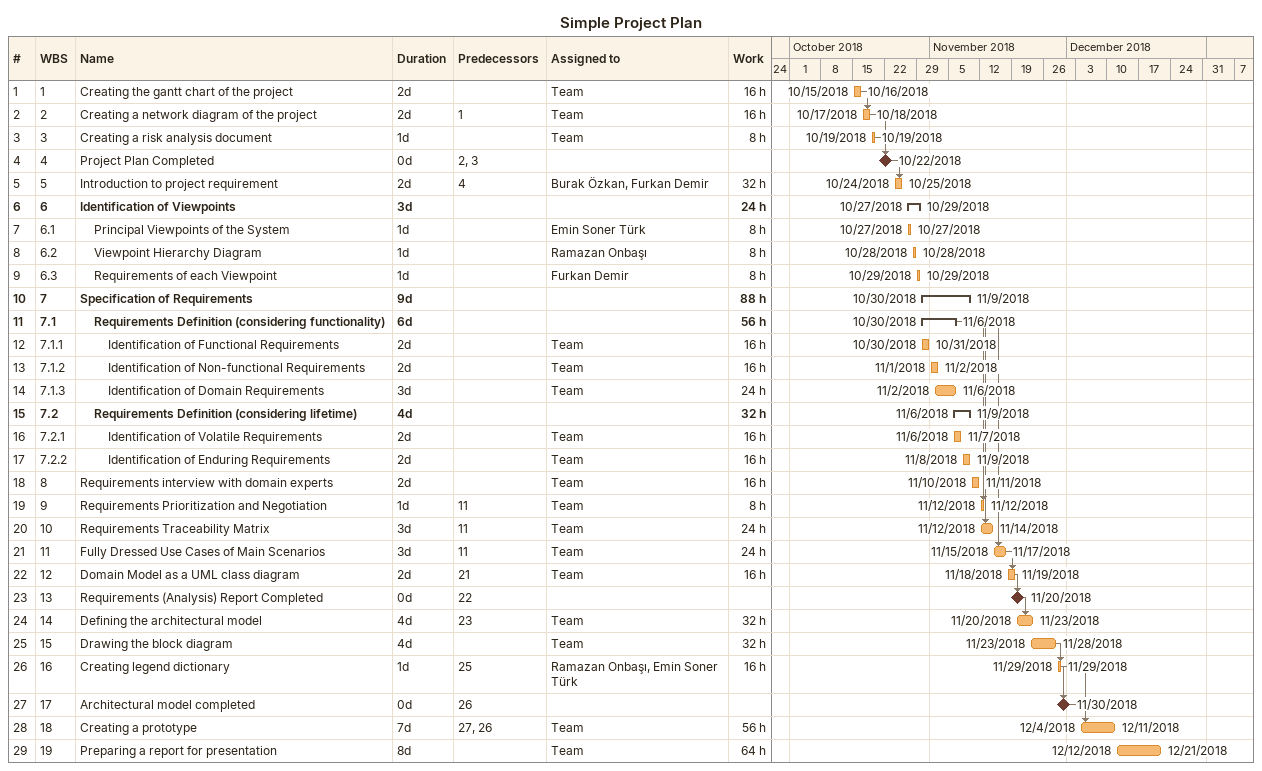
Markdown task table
Simple Project Plan

| ID | WBS | Task | Duration | Start | Finish | Predecessors | Resources | Work (h) |
|---|---|---|---|---|---|---|---|---|
| 1 | 1 | Creating the gantt chart of the project | 2d | 2018-10-15 | 2018-10-16 |  | Team | 16 |
| 2 | 2 | Creating a network diagram of the project | 2d | 2018-10-17 | 2018-10-18 | 1 | Team | 16 |
| 3 | 3 | Creating a risk analysis document | 1d | 2018-10-19 | 2018-10-19 |  | Team | 8 |
| 4 | 4 | Project Plan Completed | 0d | 2018-10-22 | 2018-10-22 | 2, 3 |  |  |
| 5 | 5 | Introduction to project requirement | 2d | 2018-10-24 | 2018-10-25 | 4 | Burak Özkan, Furkan Demir | 32 |
| 6 | 6 | **Identification of Viewpoints** | 3d | 2018-10-27 | 2018-10-29 |  |  | 24 |
| 7 | 6.1 | Principal Viewpoints of the System | 1d | 2018-10-27 | 2018-10-27 |  | Emin Soner Türk | 8 |
| 8 | 6.2 | Viewpoint Hierarchy Diagram | 1d | 2018-10-28 | 2018-10-28 |  | Ramazan Onbaşı | 8 |
| 9 | 6.3 | Requirements of each Viewpoint | 1d | 2018-10-29 | 2018-10-29 |  | Furkan Demir | 8 |
| 10 | 7 | **Specification of Requirements** | 9d | 2018-10-30 | 2018-11-09 |  |  | 88 |
| 11 | 7.1 | **Requirements Definition (considering functionality)** | 6d | 2018-10-30 | 2018-11-06 |  |  | 56 |
| 12 | 7.1.1 | Identification of Functional Requirements | 2d | 2018-10-30 | 2018-10-31 |  | Team | 16 |
| 13 | 7.1.2 | Identification of Non-functional Requirements | 2d | 2018-11-01 | 2018-11-02 |  | Team | 16 |
| 14 | 7.1.3 | Identification of Domain Requirements | 3d | 2018-11-02 | 2018-11-06 |  | Team | 24 |
| 15 | 7.2 | **Requirements Definition (considering lifetime)** | 4d | 2018-11-06 | 2018-11-09 |  |  | 32 |
| 16 | 7.2.1 | Identification of Volatile Requirements | 2d | 2018-11-06 | 2018-11-07 |  | Team | 16 |
| 17 | 7.2.2 | Identification of Enduring Requirements | 2d | 2018-11-08 | 2018-11-09 |  | Team | 16 |
| 18 | 8 | Requirements interview with domain experts | 2d | 2018-11-10 | 2018-11-11 |  | Team | 16 |
| 19 | 9 | Requirements Prioritization and Negotiation | 1d | 2018-11-12 | 2018-11-12 | 11 | Team | 8 |
| 20 | 10 | Requirements Traceability Matrix | 3d | 2018-11-12 | 2018-11-14 | 11 | Team | 24 |
| 21 | 11 | Fully Dressed Use Cases of Main Scenarios | 3d | 2018-11-15 | 2018-11-17 | 11 | Team | 24 |
| 22 | 12 | Domain Model as a UML class diagram | 2d | 2018-11-18 | 2018-11-19 | 21 | Team | 16 |
| 23 | 13 | Requirements (Analysis) Report Completed | 0d | 2018-11-20 | 2018-11-20 | 22 |  |  |
| 24 | 14 | Defining the architectural model | 4d | 2018-11-20 | 2018-11-23 | 23 | Team | 32 |
| 25 | 15 | Drawing the block diagram | 4d | 2018-11-23 | 2018-11-28 |  | Team | 32 |
| 26 | 16 | Creating legend dictionary | 1d | 2018-11-29 | 2018-11-29 | 25 | Ramazan Onbaşı, Emin Soner Türk | 16 |
| 27 | 17 | Architectural model completed | 0d | 2018-11-30 | 2018-11-30 | 26 |  |  |
| 28 | 18 | Creating a prototype | 7d | 2018-12-04 | 2018-12-11 | 27, 26 | Team | 56 |
| 29 | 19 | Preparing a report for presentation | 8d | 2018-12-12 | 2018-12-21 |  | Team | 64 |
